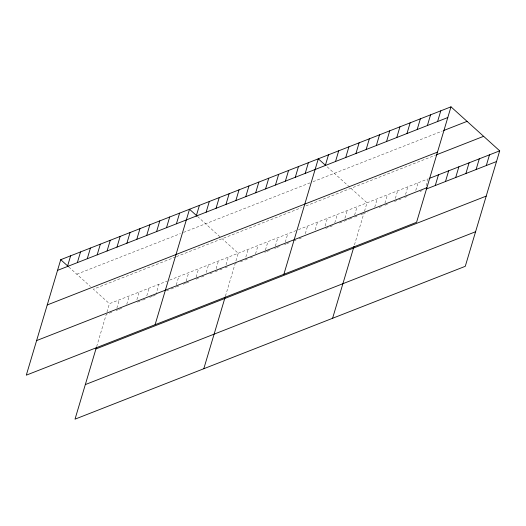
<?xml version="1.0" encoding="UTF-8"?>
<svg xmlns="http://www.w3.org/2000/svg" width="526" height="526" viewBox="0 0 526 526"><rect width="100%" height="100%" fill="white"/><g stroke="black" fill="none" stroke-linecap="round" stroke-linejoin="round"><path stroke-width="0.39" stroke-dasharray="2.63 1.97" d="M96.646 346.601L106.252 314.377L108.54 313.483M106.936 312.089L109.441 303.686L167.353 281.002M116.838 308.21L119.343 299.807M126.746 304.33L129.251 295.928M136.885 299.682L139.16 292.048M146.787 295.803L149.068 288.163M155.781 294.981L158.97 284.283M176.282 284.928L178.787 276.525M186.184 281.048L188.689 272.646M196.093 277.169L198.598 268.766M206.231 272.527L208.506 264.887M216.133 268.641L218.415 261.008M226.042 264.762L228.317 257.129M225.43 296.158L235.037 263.94L237.325 263.046M235.95 260.883L238.225 253.243L222.15 238.725M245.852 257.004L248.134 249.363M255.531 253.887L258.036 245.484M265.439 250.008L267.944 241.605M275.348 246.129L277.853 237.726M285.256 242.249L287.761 233.846M305.297 233.722L307.572 226.088M315.199 229.842L317.48 222.209M325.107 225.963L327.382 218.323M334.786 222.846L337.291 214.444M344.918 218.205L347.199 210.564M354.603 215.088L357.108 206.685M354.452 244.932L363.821 213.503L368.2 211.787M364.505 211.209L367.01 202.806L326.337 166.071M374.716 207.211L377.221 198.808M384.92 203.214L387.425 194.811M395.355 198.453L397.63 190.813M405.559 194.456L407.841 186.815M415.77 190.458L418.045 182.818M426.205 185.698L428.026 179.583M76.803 274.21L180.438 233.616M183.489 232.42L309.985 182.877M313.036 181.687L442.274 131.066M175.664 256.931L93.365 289.168L109.441 303.686M176.427 256.635L301.405 207.685M305.974 205.896L435.508 155.163M169.642 280.108L296.138 230.566M298.426 229.665L428.249 178.82M109.296 313.187L113.11 311.694M116.161 310.498L118.442 309.604M119.205 309.308L123.018 307.815M137.496 302.141L142.066 300.353M142.829 300.057L145.117 299.156M149.686 297.368L151.975 296.473M152.737 296.171L155.025 295.277M166.453 290.799L170.266 289.307M171.022 289.011L175.599 287.222M176.361 286.92L180.168 285.427M183.219 284.237L185.507 283.343M186.263 283.041L190.077 281.548M196.172 279.161L198.46 278.267M201.504 277.07L203.792 276.176M209.887 273.79L213.701 272.297M215.226 271.699L219.033 270.206M219.796 269.91L222.084 269.016M225.128 267.819L227.416 266.925M240.369 261.849L242.657 260.955M244.945 260.061L247.233 259.167M250.277 257.97L252.565 257.076M264.756 252.302L266.281 251.704M267.044 251.402L270.851 249.909M274.664 248.423L276.189 247.825M276.952 247.522L280.759 246.03M284.573 244.537L286.091 243.946M286.854 243.643L289.142 242.749M294.475 240.658L296 240.06M299.051 238.87L301.332 237.976M325.719 228.422L333.339 225.437M339.441 223.05L341.722 222.156M344.011 221.262L348.58 219.467M349.343 219.171L351.631 218.277M354.682 217.08L356.963 216.186M360.777 214.693L363.058 213.799M379.134 207.507L382.047 206.363M384.966 205.219L388.609 203.792M394.441 201.511L401.732 198.65M404.652 197.513L409.024 195.797M419.958 191.517L422.148 190.655M197.546 216.508L220.966 237.66M68.761 266.945L90.406 286.492"/><path stroke-width="0.79" d="M450.986 106.837L60.727 259.686L26.3 375.163L416.559 222.314L450.986 106.837L499.7 150.837L465.273 266.314L75.014 419.163L96.409 347.384M67.44 266.504L70.629 255.807M77.348 262.625L80.537 251.928M87.257 258.739L90.446 248.048M97.165 254.86L100.348 244.169M107.067 250.981L110.256 240.29M116.976 247.102L120.165 236.411M126.884 243.222L130.073 232.531M136.786 239.343L139.975 228.646M146.695 235.464L149.884 224.766M156.603 231.585L159.792 220.887M166.512 227.705L169.694 217.008M176.414 223.82L179.603 213.129M155.085 324.72L189.511 209.249L196.974 215.989M196.231 216.061L199.42 205.37M206.133 212.182L209.322 201.491M216.041 208.303L219.23 197.612M225.95 204.423L229.139 193.726M235.858 200.544L239.041 189.847M245.76 196.665L248.949 185.967M255.669 192.786L258.858 182.088M203.799 368.719L225.2 296.947M265.577 188.9L268.766 178.209M275.479 185.02L278.668 174.33M285.388 181.141L288.577 170.45M295.296 177.262L298.485 166.571M305.205 173.383L308.387 162.692M283.869 274.283L318.296 158.806L325.758 165.552M325.318 165.506L328.5 154.808M335.522 161.508L338.711 150.811M345.727 157.511L348.916 146.813M355.938 153.513L359.127 142.816M366.142 149.516L369.331 138.818M376.346 145.518L379.535 134.82M332.59 318.283L353.985 246.503M386.557 141.52L389.746 130.823M396.762 137.523L399.951 126.825M406.973 133.525L410.155 122.828M417.177 129.528L420.366 118.83M427.382 125.53L430.57 114.832M437.593 121.532L440.781 110.835M435.272 185.52L438.46 174.823M445.476 181.523L448.665 170.825M455.687 177.525L458.876 166.827M465.891 173.527L469.08 162.83M476.096 169.53L479.285 158.832M486.307 165.532L489.496 154.835M57.538 270.384L447.797 117.535M443.734 130.494L467.062 121.361M47.228 304.962L437.487 152.113M436.238 154.881L483.624 136.319M429.709 178.248L499.7 150.837M36.61 340.585L426.869 187.736M426.52 188.946L496.511 161.535M95.942 348.955L486.202 196.113M85.324 384.585L475.583 231.736M60.727 259.686L68.189 266.432"/></g></svg>
